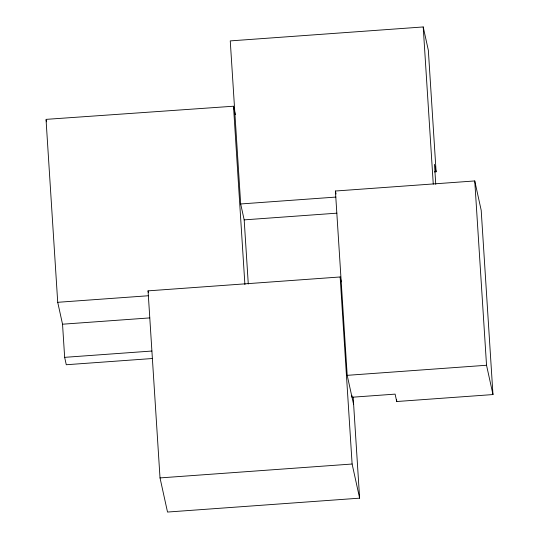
<?xml version="1.0" encoding="UTF-8"?>
<svg xmlns="http://www.w3.org/2000/svg" width="539" height="539" viewBox="0 0 539 539"><rect width="100%" height="100%" fill="white"/><g stroke="black" fill="none" stroke-linecap="round" stroke-linejoin="round"><path stroke-width="0.81" d="M434.427 171.894L436.105 171.773L428.337 50.255L423.209 26.95L230.254 40.897L240.684 203.964L244.18 219.872L248.284 284.006M341.221 281.809L340.156 276.972L148.057 290.858L160.016 477.911L167.521 512.05L359.621 498.164L353.645 404.634L347.197 375.333L335.413 191.022L474.751 180.942L481.192 210.25L492.976 394.561L396.731 401.521L395.107 394.124L352.014 397.243L351.913 395.572M240.684 203.964L335.898 197.079M244.18 219.872L336.888 213.168M235.341 114.612L233.495 106.223L46.024 119.368L57.72 302.305L148.279 295.756M57.72 302.305L62.537 324.208L149.741 317.909M62.537 324.208L64.653 357.344L151.863 351.037M152.652 358.496L66.277 364.741L64.653 357.344M347.197 375.333L486.535 365.26L492.976 394.561M160.016 477.911L352.115 464.025L359.621 498.164M436.105 171.773L434.481 164.382L435.755 184.318M335.413 191.022L336.073 194.02M148.057 290.858L148.407 292.475M46.199 120.177L46.556 121.807M474.751 180.942L486.535 365.26M423.209 26.95L433.262 184.163M396.623 399.844L396.731 401.521M340.156 276.972L352.115 464.025M233.495 106.223L244.901 284.565M353.18 397.135L353.645 404.634"/></g></svg>
